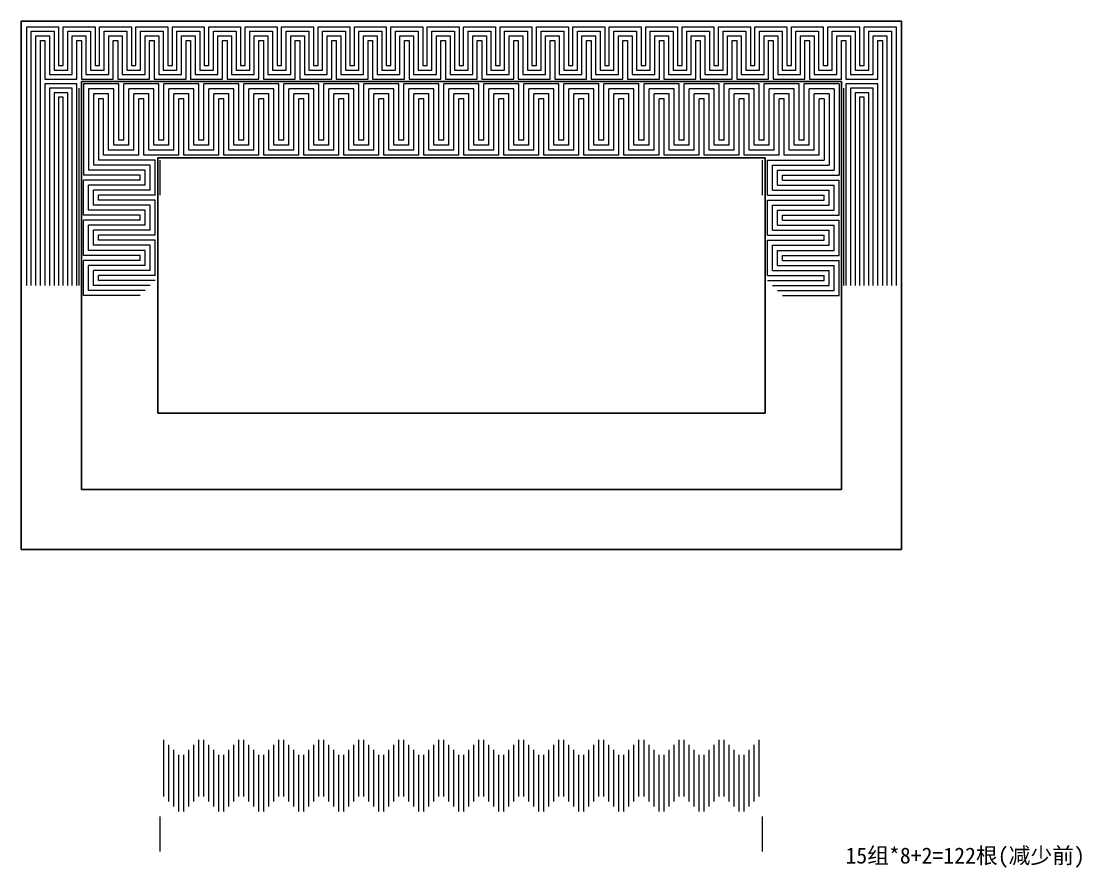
# Model space of a CAD drawing. Header units: millimetres. Extents: x -5937 to 68925, y -3068 to 5300.
# Drawn here: x 19073 to 20699, y 164 to 1462 of the extents above; entities that cross this region are included whole.
import ezdxf

# ---------------------------------------------------------------- set-up
doc = ezdxf.new("R2010")
doc.units = ezdxf.units.MM
doc.header["$LTSCALE"] = 7
doc.layers.add('参照', color=6, linetype='Continuous', lineweight=9)

msp = doc.modelspace()

# ---------------------------------------------------------------- linework, layer by layer
for p, q in [((19073.076, 1462.013), (20423.076, 1462.013)), ((19073.076, 652.013), (19073.076, 1462.013)), ((20423.076, 1462.013), (20423.076, 652.013)), ((20330.821, 1369.757), (19165.332, 1369.757)), ((19165.332, 1369.757), (19165.332, 744.268)), ((20330.821, 744.268), (20330.821, 1369.757)), ((20213.758, 1252.694), (19282.395, 1252.694)), ((19282.395, 1252.694), (19282.395, 861.332)), ((20213.758, 861.332), (20213.758, 1252.694)), ((19282.395, 861.332), (20213.758, 861.332)), ((19165.332, 744.268), (20330.821, 744.268)), ((20423.076, 652.013), (19073.076, 652.013))]:
    msp.add_line(p, q)
at = {"layer": '参照'}
for p, q in [((19081.576, 1057.013), (19081.576, 1453.513)), ((19081.576, 1453.513), (19130.43, 1453.513)), ((19130.43, 1453.513), (19130.43, 1394.184)), ((19137.409, 1394.184), (19137.409, 1453.513)), ((19137.409, 1453.513), (19186.262, 1453.513)), ((19186.262, 1453.513), (19186.262, 1394.184)), ((19193.241, 1394.184), (19193.241, 1453.513)), ((19193.241, 1453.513), (19242.095, 1453.513)), ((19242.095, 1453.513), (19242.095, 1394.184)), ((19249.074, 1394.184), (19249.074, 1453.513)), ((19249.074, 1453.513), (19297.927, 1453.513)), ((19297.927, 1453.513), (19297.927, 1394.184)), ((19304.906, 1394.184), (19304.906, 1453.513)), ((19304.906, 1453.513), (19353.76, 1453.513)), ((19353.76, 1453.513), (19353.76, 1394.184)), ((19360.739, 1394.184), (19360.739, 1453.513)), ((19360.739, 1453.513), (19409.592, 1453.513)), ((19409.592, 1453.513), (19409.592, 1394.184)), ((19416.571, 1394.184), (19416.571, 1453.513)), ((19416.571, 1453.513), (19465.425, 1453.513)), ((19465.425, 1453.513), (19465.425, 1394.184)), ((19472.404, 1394.184), (19472.404, 1453.513)), ((19472.404, 1453.513), (19521.257, 1453.513)), ((19521.257, 1453.513), (19521.257, 1394.184)), ((19528.236, 1394.184), (19528.236, 1453.513)), ((19528.236, 1453.513), (19577.09, 1453.513)), ((19577.09, 1453.513), (19577.09, 1394.184)), ((19584.069, 1394.184), (19584.069, 1453.513)), ((19584.069, 1453.513), (19632.922, 1453.513)), ((19632.922, 1453.513), (19632.922, 1394.184)), ((19639.901, 1394.184), (19639.901, 1453.513)), ((19639.901, 1453.513), (19688.754, 1453.513)), ((19688.754, 1453.513), (19688.754, 1394.184)), ((19695.734, 1394.184), (19695.734, 1453.513)), ((19695.734, 1453.513), (19744.587, 1453.513)), ((19744.587, 1453.513), (19744.587, 1394.184)), ((19751.566, 1394.184), (19751.566, 1453.513)), ((19751.566, 1453.513), (19800.419, 1453.513)), ((19800.419, 1453.513), (19800.419, 1394.184)), ((19807.398, 1394.184), (19807.398, 1453.513)), ((19807.398, 1453.513), (19856.252, 1453.513)), ((19856.252, 1453.513), (19856.252, 1394.184)), ((19863.231, 1394.184), (19863.231, 1453.513)), ((19863.231, 1453.513), (19912.084, 1453.513)), ((19912.084, 1453.513), (19912.084, 1394.184)), ((19919.063, 1394.184), (19919.063, 1453.513)), ((19919.063, 1453.513), (19967.917, 1453.513)), ((19967.917, 1453.513), (19967.917, 1394.184)), ((19974.896, 1394.184), (19974.896, 1453.513)), ((19974.896, 1453.513), (20023.749, 1453.513)), ((20023.749, 1453.513), (20023.749, 1394.184)), ((20030.728, 1394.184), (20030.728, 1453.513)), ((20030.728, 1453.513), (20079.582, 1453.513)), ((20079.582, 1453.513), (20079.582, 1394.184)), ((20086.561, 1394.184), (20086.561, 1453.513)), ((20086.561, 1453.513), (20135.414, 1453.513)), ((20135.414, 1453.513), (20135.414, 1394.184)), ((20142.393, 1394.184), (20142.393, 1453.513)), ((20142.393, 1453.513), (20191.247, 1453.513)), ((20191.247, 1453.513), (20191.247, 1394.184)), ((20198.226, 1394.184), (20198.226, 1453.513)), ((20198.226, 1453.513), (20247.079, 1453.513)), ((20247.079, 1453.513), (20247.079, 1394.184)), ((20254.058, 1394.184), (20254.058, 1453.513)), ((20254.058, 1453.513), (20302.912, 1453.513)), ((20302.912, 1453.513), (20302.912, 1394.184)), ((20309.891, 1394.184), (20309.891, 1453.513)), ((20309.891, 1453.513), (20358.744, 1453.513)), ((20358.744, 1453.513), (20358.744, 1394.184)), ((20365.723, 1394.184), (20365.723, 1453.513)), ((20365.723, 1453.513), (20414.576, 1453.513)), ((20414.576, 1453.513), (20414.576, 1057.013)), ((19088.556, 1057.013), (19088.556, 1446.534)), ((19088.556, 1446.534), (19123.451, 1446.534)), ((19095.535, 1057.013), (19095.535, 1439.555)), ((19095.535, 1439.555), (19116.472, 1439.555)), ((19102.514, 1057.013), (19102.514, 1432.576)), ((19102.514, 1432.576), (19109.493, 1432.576)), ((19109.493, 1432.576), (19109.493, 1373.247)), ((19116.472, 1439.555), (19116.472, 1380.226)), ((19123.451, 1446.534), (19123.451, 1387.205)), ((19144.388, 1387.205), (19144.388, 1446.534)), ((19144.388, 1446.534), (19179.283, 1446.534)), ((19151.367, 1380.226), (19151.367, 1439.555)), ((19151.367, 1439.555), (19172.304, 1439.555)), ((19158.346, 1373.247), (19158.346, 1432.576)), ((19158.346, 1432.576), (19165.325, 1432.576)), ((19165.325, 1432.576), (19165.325, 1373.247)), ((19172.304, 1439.555), (19172.304, 1380.226)), ((19179.283, 1446.534), (19179.283, 1387.205)), ((19200.22, 1387.205), (19200.22, 1446.534)), ((19200.22, 1446.534), (19235.116, 1446.534)), ((19207.2, 1380.226), (19207.2, 1439.555)), ((19207.2, 1439.555), (19228.137, 1439.555)), ((19214.179, 1373.247), (19214.179, 1432.576)), ((19214.179, 1432.576), (19221.158, 1432.576)), ((19221.158, 1432.576), (19221.158, 1373.247)), ((19228.137, 1439.555), (19228.137, 1380.226)), ((19235.116, 1446.534), (19235.116, 1387.205)), ((19256.053, 1387.205), (19256.053, 1446.534)), ((19256.053, 1446.534), (19290.948, 1446.534)), ((19263.032, 1380.226), (19263.032, 1439.555)), ((19263.032, 1439.555), (19283.969, 1439.555)), ((19270.011, 1373.247), (19270.011, 1432.576)), ((19270.011, 1432.576), (19276.99, 1432.576)), ((19276.99, 1432.576), (19276.99, 1373.247)), ((19283.969, 1439.555), (19283.969, 1380.226)), ((19290.948, 1446.534), (19290.948, 1387.205)), ((19311.885, 1387.205), (19311.885, 1446.534)), ((19311.885, 1446.534), (19346.781, 1446.534)), ((19318.864, 1380.226), (19318.864, 1439.555)), ((19318.864, 1439.555), (19339.802, 1439.555)), ((19325.843, 1373.247), (19325.843, 1432.576)), ((19325.843, 1432.576), (19332.823, 1432.576)), ((19332.823, 1432.576), (19332.823, 1373.247)), ((19339.802, 1439.555), (19339.802, 1380.226)), ((19346.781, 1446.534), (19346.781, 1387.205)), ((19367.718, 1387.205), (19367.718, 1446.534)), ((19367.718, 1446.534), (19402.613, 1446.534)), ((19374.697, 1380.226), (19374.697, 1439.555)), ((19374.697, 1439.555), (19395.634, 1439.555)), ((19381.676, 1373.247), (19381.676, 1432.576)), ((19381.676, 1432.576), (19388.655, 1432.576)), ((19388.655, 1432.576), (19388.655, 1373.247)), ((19395.634, 1439.555), (19395.634, 1380.226)), ((19402.613, 1446.534), (19402.613, 1387.205)), ((19423.55, 1387.205), (19423.55, 1446.534)), ((19423.55, 1446.534), (19458.446, 1446.534)), ((19430.529, 1380.226), (19430.529, 1439.555)), ((19430.529, 1439.555), (19451.467, 1439.555)), ((19437.508, 1373.247), (19437.508, 1432.576)), ((19437.508, 1432.576), (19444.487, 1432.576)), ((19444.487, 1432.576), (19444.487, 1373.247)), ((19451.467, 1439.555), (19451.467, 1380.226)), ((19458.446, 1446.534), (19458.446, 1387.205)), ((19479.383, 1387.205), (19479.383, 1446.534)), ((19479.383, 1446.534), (19514.278, 1446.534)), ((19486.362, 1380.226), (19486.362, 1439.555)), ((19486.362, 1439.555), (19507.299, 1439.555)), ((19493.341, 1373.247), (19493.341, 1432.576)), ((19493.341, 1432.576), (19500.32, 1432.576)), ((19500.32, 1432.576), (19500.32, 1373.247)), ((19507.299, 1439.555), (19507.299, 1380.226)), ((19514.278, 1446.534), (19514.278, 1387.205)), ((19535.215, 1387.205), (19535.215, 1446.534)), ((19535.215, 1446.534), (19570.111, 1446.534)), ((19542.194, 1380.226), (19542.194, 1439.555)), ((19542.194, 1439.555), (19563.131, 1439.555)), ((19549.173, 1373.247), (19549.173, 1432.576)), ((19549.173, 1432.576), (19556.152, 1432.576)), ((19556.152, 1432.576), (19556.152, 1373.247)), ((19563.131, 1439.555), (19563.131, 1380.226)), ((19570.111, 1446.534), (19570.111, 1387.205)), ((19591.048, 1387.205), (19591.048, 1446.534)), ((19591.048, 1446.534), (19625.943, 1446.534)), ((19598.027, 1380.226), (19598.027, 1439.555)), ((19598.027, 1439.555), (19618.964, 1439.555)), ((19605.006, 1373.247), (19605.006, 1432.576)), ((19605.006, 1432.576), (19611.985, 1432.576)), ((19611.985, 1432.576), (19611.985, 1373.247)), ((19618.964, 1439.555), (19618.964, 1380.226)), ((19625.943, 1446.534), (19625.943, 1387.205)), ((19646.88, 1387.205), (19646.88, 1446.534)), ((19646.88, 1446.534), (19681.775, 1446.534)), ((19653.859, 1380.226), (19653.859, 1439.555)), ((19653.859, 1439.555), (19674.796, 1439.555)), ((19660.838, 1373.247), (19660.838, 1432.576)), ((19660.838, 1432.576), (19667.817, 1432.576)), ((19667.817, 1432.576), (19667.817, 1373.247)), ((19674.796, 1439.555), (19674.796, 1380.226)), ((19681.775, 1446.534), (19681.775, 1387.205)), ((19702.713, 1387.205), (19702.713, 1446.534)), ((19702.713, 1446.534), (19737.608, 1446.534)), ((19709.692, 1380.226), (19709.692, 1439.555)), ((19709.692, 1439.555), (19730.629, 1439.555)), ((19716.671, 1373.247), (19716.671, 1432.576)), ((19716.671, 1432.576), (19723.65, 1432.576)), ((19723.65, 1432.576), (19723.65, 1373.247)), ((19730.629, 1439.555), (19730.629, 1380.226)), ((19737.608, 1446.534), (19737.608, 1387.205)), ((19758.545, 1387.205), (19758.545, 1446.534)), ((19758.545, 1446.534), (19793.44, 1446.534)), ((19765.524, 1380.226), (19765.524, 1439.555)), ((19765.524, 1439.555), (19786.461, 1439.555)), ((19772.503, 1373.247), (19772.503, 1432.576)), ((19772.503, 1432.576), (19779.482, 1432.576)), ((19779.482, 1432.576), (19779.482, 1373.247)), ((19786.461, 1439.555), (19786.461, 1380.226)), ((19793.44, 1446.534), (19793.44, 1387.205)), ((19814.378, 1387.205), (19814.378, 1446.534)), ((19814.378, 1446.534), (19849.273, 1446.534)), ((19821.357, 1380.226), (19821.357, 1439.555)), ((19821.357, 1439.555), (19842.294, 1439.555)), ((19828.336, 1373.247), (19828.336, 1432.576)), ((19828.336, 1432.576), (19835.315, 1432.576)), ((19835.315, 1432.576), (19835.315, 1373.247)), ((19842.294, 1439.555), (19842.294, 1380.226)), ((19849.273, 1446.534), (19849.273, 1387.205)), ((19870.21, 1387.205), (19870.21, 1446.534)), ((19870.21, 1446.534), (19905.105, 1446.534)), ((19877.189, 1380.226), (19877.189, 1439.555)), ((19877.189, 1439.555), (19898.126, 1439.555)), ((19884.168, 1373.247), (19884.168, 1432.576)), ((19884.168, 1432.576), (19891.147, 1432.576)), ((19891.147, 1432.576), (19891.147, 1373.247)), ((19898.126, 1439.555), (19898.126, 1380.226)), ((19905.105, 1446.534), (19905.105, 1387.205)), ((19926.042, 1387.205), (19926.042, 1446.534)), ((19926.042, 1446.534), (19960.938, 1446.534)), ((19933.021, 1380.226), (19933.021, 1439.555)), ((19933.021, 1439.555), (19953.959, 1439.555)), ((19940.001, 1373.247), (19940.001, 1432.576)), ((19940.001, 1432.576), (19946.98, 1432.576)), ((19946.98, 1432.576), (19946.98, 1373.247)), ((19953.959, 1439.555), (19953.959, 1380.226)), ((19960.938, 1446.534), (19960.938, 1387.205)), ((19981.875, 1387.205), (19981.875, 1446.534)), ((19981.875, 1446.534), (20016.77, 1446.534)), ((19988.854, 1380.226), (19988.854, 1439.555)), ((19988.854, 1439.555), (20009.791, 1439.555)), ((19995.833, 1373.247), (19995.833, 1432.576)), ((19995.833, 1432.576), (20002.812, 1432.576)), ((20002.812, 1432.576), (20002.812, 1373.247)), ((20009.791, 1439.555), (20009.791, 1380.226)), ((20016.77, 1446.534), (20016.77, 1387.205)), ((20037.707, 1387.205), (20037.707, 1446.534)), ((20037.707, 1446.534), (20072.603, 1446.534)), ((20044.686, 1380.226), (20044.686, 1439.555)), ((20044.686, 1439.555), (20065.624, 1439.555)), ((20051.665, 1373.247), (20051.665, 1432.576)), ((20051.665, 1432.576), (20058.645, 1432.576)), ((20058.645, 1432.576), (20058.645, 1373.247)), ((20065.624, 1439.555), (20065.624, 1380.226)), ((20072.603, 1446.534), (20072.603, 1387.205)), ((20093.54, 1387.205), (20093.54, 1446.534)), ((20093.54, 1446.534), (20128.435, 1446.534)), ((20100.519, 1380.226), (20100.519, 1439.555)), ((20100.519, 1439.555), (20121.456, 1439.555)), ((20107.498, 1373.247), (20107.498, 1432.576)), ((20107.498, 1432.576), (20114.477, 1432.576)), ((20114.477, 1432.576), (20114.477, 1373.247)), ((20121.456, 1439.555), (20121.456, 1380.226)), ((20128.435, 1446.534), (20128.435, 1387.205)), ((20149.372, 1387.205), (20149.372, 1446.534)), ((20149.372, 1446.534), (20184.268, 1446.534)), ((20156.351, 1380.226), (20156.351, 1439.555)), ((20156.351, 1439.555), (20177.289, 1439.555)), ((20163.33, 1373.247), (20163.33, 1432.576)), ((20163.33, 1432.576), (20170.309, 1432.576)), ((20170.309, 1432.576), (20170.309, 1373.247)), ((20177.289, 1439.555), (20177.289, 1380.226)), ((20184.268, 1446.534), (20184.268, 1387.205)), ((20205.205, 1387.205), (20205.205, 1446.534)), ((20205.205, 1446.534), (20240.1, 1446.534)), ((20212.184, 1380.226), (20212.184, 1439.555)), ((20212.184, 1439.555), (20233.121, 1439.555)), ((20219.163, 1373.247), (20219.163, 1432.576)), ((20219.163, 1432.576), (20226.142, 1432.576)), ((20226.142, 1432.576), (20226.142, 1373.247)), ((20233.121, 1439.555), (20233.121, 1380.226)), ((20240.1, 1446.534), (20240.1, 1387.205)), ((20261.037, 1387.205), (20261.037, 1446.534)), ((20261.037, 1446.534), (20295.932, 1446.534)), ((20268.016, 1380.226), (20268.016, 1439.555)), ((20268.016, 1439.555), (20288.953, 1439.555)), ((20274.995, 1373.247), (20274.995, 1432.576)), ((20274.995, 1432.576), (20281.974, 1432.576)), ((20281.974, 1432.576), (20281.974, 1373.247)), ((20288.953, 1439.555), (20288.953, 1380.226)), ((20295.932, 1446.534), (20295.932, 1387.205)), ((20316.87, 1387.205), (20316.87, 1446.534)), ((20316.87, 1446.534), (20351.765, 1446.534)), ((20323.849, 1380.226), (20323.849, 1439.555)), ((20323.849, 1439.555), (20344.786, 1439.555)), ((20330.828, 1373.247), (20330.828, 1432.576)), ((20330.828, 1432.576), (20337.807, 1432.576)), ((20337.807, 1432.576), (20337.807, 1373.247)), ((20344.786, 1439.555), (20344.786, 1380.226)), ((20351.765, 1446.534), (20351.765, 1387.205)), ((20372.702, 1387.205), (20372.702, 1446.534)), ((20372.702, 1446.534), (20407.597, 1446.534)), ((20379.681, 1380.226), (20379.681, 1439.555)), ((20379.681, 1439.555), (20400.618, 1439.555)), ((20386.66, 1373.247), (20386.66, 1432.576)), ((20386.66, 1432.576), (20393.639, 1432.576)), ((20393.639, 1432.576), (20393.639, 1057.013)), ((20400.618, 1439.555), (20400.618, 1057.013)), ((20407.597, 1446.534), (20407.597, 1057.013)), ((19123.451, 1387.205), (19144.388, 1387.205)), ((19130.43, 1394.184), (19137.409, 1394.184)), ((19179.283, 1387.205), (19200.22, 1387.205)), ((19186.262, 1394.184), (19193.241, 1394.184)), ((19235.116, 1387.205), (19256.053, 1387.205)), ((19242.095, 1394.184), (19249.074, 1394.184)), ((19290.948, 1387.205), (19311.885, 1387.205)), ((19297.927, 1394.184), (19304.906, 1394.184)), ((19346.781, 1387.205), (19367.718, 1387.205)), ((19353.76, 1394.184), (19360.739, 1394.184)), ((19402.613, 1387.205), (19423.55, 1387.205)), ((19409.592, 1394.184), (19416.571, 1394.184)), ((19458.446, 1387.205), (19479.383, 1387.205)), ((19465.425, 1394.184), (19472.404, 1394.184)), ((19514.278, 1387.205), (19535.215, 1387.205)), ((19521.257, 1394.184), (19528.236, 1394.184)), ((19570.111, 1387.205), (19591.048, 1387.205)), ((19577.09, 1394.184), (19584.069, 1394.184)), ((19625.943, 1387.205), (19646.88, 1387.205)), ((19632.922, 1394.184), (19639.901, 1394.184)), ((19681.775, 1387.205), (19702.713, 1387.205)), ((19688.754, 1394.184), (19695.734, 1394.184)), ((19737.608, 1387.205), (19758.545, 1387.205)), ((19744.587, 1394.184), (19751.566, 1394.184)), ((19793.44, 1387.205), (19814.378, 1387.205)), ((19800.419, 1394.184), (19807.398, 1394.184)), ((19849.273, 1387.205), (19870.21, 1387.205)), ((19856.252, 1394.184), (19863.231, 1394.184)), ((19905.105, 1387.205), (19926.042, 1387.205)), ((19912.084, 1394.184), (19919.063, 1394.184)), ((19960.938, 1387.205), (19981.875, 1387.205)), ((19967.917, 1394.184), (19974.896, 1394.184)), ((20016.77, 1387.205), (20037.707, 1387.205)), ((20023.749, 1394.184), (20030.728, 1394.184)), ((20072.603, 1387.205), (20093.54, 1387.205)), ((20079.582, 1394.184), (20086.561, 1394.184)), ((20128.435, 1387.205), (20149.372, 1387.205)), ((20135.414, 1394.184), (20142.393, 1394.184)), ((20184.268, 1387.205), (20205.205, 1387.205)), ((20191.247, 1394.184), (20198.226, 1394.184)), ((20240.1, 1387.205), (20261.037, 1387.205)), ((20247.079, 1394.184), (20254.058, 1394.184)), ((20295.932, 1387.205), (20316.87, 1387.205)), ((20302.912, 1394.184), (20309.891, 1394.184)), ((20351.765, 1387.205), (20372.702, 1387.205)), ((20358.744, 1394.184), (20365.723, 1394.184)), ((19109.493, 1373.247), (19158.346, 1373.247)), ((19158.346, 1366.268), (19109.493, 1366.268)), ((19109.493, 1366.268), (19109.493, 1057.013)), ((19116.472, 1380.226), (19151.367, 1380.226)), ((19158.346, 1057.013), (19158.346, 1366.268)), ((19165.325, 1373.247), (19214.179, 1373.247)), ((19222.527, 1366.268), (19168.822, 1366.268)), ((19168.822, 1366.268), (19168.822, 1225.841)), ((19172.304, 1380.226), (19207.2, 1380.226)), ((19221.158, 1373.247), (19270.011, 1373.247)), ((19222.527, 1279.547), (19222.527, 1366.268)), ((19228.137, 1380.226), (19263.032, 1380.226)), ((19230.2, 1279.547), (19230.2, 1366.268)), ((19283.969, 1366.268), (19230.2, 1366.268)), ((19276.99, 1373.247), (19325.843, 1373.247)), ((19283.905, 1279.547), (19283.905, 1366.268)), ((19283.969, 1380.226), (19318.864, 1380.226)), ((19345.347, 1366.268), (19291.578, 1366.268)), ((19291.578, 1279.547), (19291.578, 1366.268)), ((19332.823, 1373.247), (19381.676, 1373.247)), ((19339.802, 1380.226), (19374.697, 1380.226)), ((19345.283, 1279.547), (19345.283, 1366.268)), ((19406.725, 1366.268), (19352.956, 1366.268)), ((19352.956, 1279.547), (19352.956, 1366.268)), ((19388.655, 1373.247), (19437.508, 1373.247)), ((19395.634, 1380.226), (19430.529, 1380.226)), ((19406.661, 1279.547), (19406.661, 1366.268)), ((19468.103, 1366.268), (19414.334, 1366.268)), ((19414.334, 1279.547), (19414.334, 1366.268)), ((19444.487, 1373.247), (19493.341, 1373.247)), ((19451.467, 1380.226), (19486.362, 1380.226)), ((19468.039, 1279.547), (19468.039, 1366.268)), ((19529.481, 1366.268), (19475.712, 1366.268)), ((19475.712, 1279.547), (19475.712, 1366.268)), ((19500.32, 1373.247), (19549.173, 1373.247)), ((19507.299, 1380.226), (19542.194, 1380.226)), ((19529.417, 1279.547), (19529.417, 1366.268)), ((19590.859, 1366.268), (19537.09, 1366.268)), ((19537.09, 1279.547), (19537.09, 1366.268)), ((19556.152, 1373.247), (19605.006, 1373.247)), ((19563.131, 1380.226), (19598.027, 1380.226)), ((19590.795, 1279.547), (19590.795, 1366.268)), ((19652.237, 1366.268), (19598.468, 1366.268)), ((19598.468, 1279.547), (19598.468, 1366.268)), ((19611.985, 1373.247), (19660.838, 1373.247)), ((19618.964, 1380.226), (19653.859, 1380.226)), ((19652.173, 1279.547), (19652.173, 1366.268)), ((19713.615, 1366.268), (19659.846, 1366.268)), ((19659.846, 1279.547), (19659.846, 1366.268)), ((19667.817, 1373.247), (19716.671, 1373.247)), ((19674.796, 1380.226), (19709.692, 1380.226)), ((19713.551, 1279.547), (19713.551, 1366.268)), ((19774.993, 1366.268), (19721.224, 1366.268)), ((19721.224, 1279.547), (19721.224, 1366.268)), ((19723.65, 1373.247), (19772.503, 1373.247)), ((19730.629, 1380.226), (19765.524, 1380.226)), ((19774.929, 1279.547), (19774.929, 1366.268)), ((19779.482, 1373.247), (19828.336, 1373.247)), ((19836.371, 1366.268), (19782.602, 1366.268)), ((19782.602, 1279.547), (19782.602, 1366.268)), ((19786.461, 1380.226), (19821.357, 1380.226)), ((19835.315, 1373.247), (19884.168, 1373.247)), ((19836.307, 1279.547), (19836.307, 1366.268)), ((19842.294, 1380.226), (19877.189, 1380.226)), ((19897.749, 1366.268), (19843.98, 1366.268)), ((19843.98, 1279.547), (19843.98, 1366.268)), ((19891.147, 1373.247), (19940.001, 1373.247)), ((19897.685, 1279.547), (19897.685, 1366.268)), ((19898.126, 1380.226), (19933.021, 1380.226)), ((19959.127, 1366.268), (19905.358, 1366.268)), ((19905.358, 1279.547), (19905.358, 1366.268)), ((19946.98, 1373.247), (19995.833, 1373.247)), ((19953.959, 1380.226), (19988.854, 1380.226)), ((19959.063, 1279.547), (19959.063, 1366.268)), ((20020.505, 1366.268), (19966.736, 1366.268)), ((19966.736, 1279.547), (19966.736, 1366.268)), ((20002.812, 1373.247), (20051.665, 1373.247)), ((20009.791, 1380.226), (20044.686, 1380.226)), ((20020.441, 1279.547), (20020.441, 1366.268)), ((20081.883, 1366.268), (20028.114, 1366.268)), ((20028.114, 1279.547), (20028.114, 1366.268)), ((20058.645, 1373.247), (20107.498, 1373.247)), ((20065.624, 1380.226), (20100.519, 1380.226)), ((20081.819, 1279.547), (20081.819, 1366.268)), ((20143.261, 1366.268), (20089.492, 1366.268)), ((20089.492, 1279.547), (20089.492, 1366.268)), ((20114.477, 1373.247), (20163.33, 1373.247)), ((20121.456, 1380.226), (20156.351, 1380.226)), ((20143.197, 1279.547), (20143.197, 1366.268)), ((20204.639, 1366.268), (20150.87, 1366.268)), ((20150.87, 1279.547), (20150.87, 1366.268)), ((20170.309, 1373.247), (20219.163, 1373.247)), ((20177.289, 1380.226), (20212.184, 1380.226)), ((20204.575, 1279.547), (20204.575, 1366.268)), ((20266.017, 1366.268), (20212.248, 1366.268)), ((20212.248, 1279.547), (20212.248, 1366.268)), ((20226.142, 1373.247), (20274.995, 1373.247)), ((20233.121, 1380.226), (20268.016, 1380.226)), ((20265.953, 1279.547), (20265.953, 1366.268)), ((20273.626, 1279.547), (20273.626, 1366.268)), ((20327.395, 1366.268), (20273.626, 1366.268)), ((20281.974, 1373.247), (20330.828, 1373.247)), ((20288.953, 1380.226), (20323.849, 1380.226)), ((20327.331, 1366.268), (20327.331, 1225.841)), ((20337.807, 1373.247), (20386.66, 1373.247)), ((20386.66, 1366.268), (20337.807, 1366.268)), ((20337.807, 1366.268), (20337.807, 1057.013)), ((20344.786, 1380.226), (20379.681, 1380.226)), ((20386.66, 1057.013), (20386.66, 1366.268)), ((19151.367, 1359.289), (19116.472, 1359.289)), ((19116.472, 1359.289), (19116.472, 1057.013)), ((19144.388, 1352.31), (19123.451, 1352.31)), ((19123.451, 1352.31), (19123.451, 1057.013)), ((19144.388, 1057.013), (19144.388, 1352.31)), ((19151.367, 1057.013), (19151.367, 1359.289)), ((19214.855, 1358.595), (19176.494, 1358.595)), ((19176.494, 1358.595), (19176.494, 1233.513)), ((19207.183, 1350.923), (19184.166, 1350.923)), ((19184.166, 1350.923), (19184.166, 1241.186)), ((19207.183, 1264.202), (19207.183, 1350.923)), ((19214.855, 1271.875), (19214.855, 1358.595)), ((19237.872, 1271.875), (19237.872, 1358.595)), ((19276.233, 1358.595), (19237.872, 1358.595)), ((19245.544, 1264.202), (19245.544, 1350.923)), ((19268.561, 1350.923), (19245.544, 1350.923)), ((19268.561, 1264.202), (19268.561, 1350.923)), ((19276.233, 1271.875), (19276.233, 1358.595)), ((19337.611, 1358.595), (19299.25, 1358.595)), ((19299.25, 1271.875), (19299.25, 1358.595)), ((19329.939, 1350.923), (19306.922, 1350.923)), ((19306.922, 1264.202), (19306.922, 1350.923)), ((19329.939, 1264.202), (19329.939, 1350.923)), ((19337.611, 1271.875), (19337.611, 1358.595)), ((19398.989, 1358.595), (19360.628, 1358.595)), ((19360.628, 1271.875), (19360.628, 1358.595)), ((19391.317, 1350.923), (19368.3, 1350.923)), ((19368.3, 1264.202), (19368.3, 1350.923)), ((19391.317, 1264.202), (19391.317, 1350.923)), ((19398.989, 1271.875), (19398.989, 1358.595)), ((19460.367, 1358.595), (19422.006, 1358.595)), ((19422.006, 1271.875), (19422.006, 1358.595)), ((19452.695, 1350.923), (19429.678, 1350.923)), ((19429.678, 1264.202), (19429.678, 1350.923)), ((19452.695, 1264.202), (19452.695, 1350.923)), ((19460.367, 1271.875), (19460.367, 1358.595)), ((19521.745, 1358.595), (19483.384, 1358.595)), ((19483.384, 1271.875), (19483.384, 1358.595)), ((19514.073, 1350.923), (19491.056, 1350.923)), ((19491.056, 1264.202), (19491.056, 1350.923)), ((19514.073, 1264.202), (19514.073, 1350.923)), ((19521.745, 1271.875), (19521.745, 1358.595)), ((19583.123, 1358.595), (19544.762, 1358.595)), ((19544.762, 1271.875), (19544.762, 1358.595)), ((19575.451, 1350.923), (19552.434, 1350.923)), ((19552.434, 1264.202), (19552.434, 1350.923)), ((19575.451, 1264.202), (19575.451, 1350.923)), ((19583.123, 1271.875), (19583.123, 1358.595)), ((19644.501, 1358.595), (19606.14, 1358.595)), ((19606.14, 1271.875), (19606.14, 1358.595)), ((19636.829, 1350.923), (19613.812, 1350.923)), ((19613.812, 1264.202), (19613.812, 1350.923)), ((19636.829, 1264.202), (19636.829, 1350.923)), ((19644.501, 1271.875), (19644.501, 1358.595)), ((19705.879, 1358.595), (19667.518, 1358.595)), ((19667.518, 1271.875), (19667.518, 1358.595)), ((19698.207, 1350.923), (19675.19, 1350.923)), ((19675.19, 1264.202), (19675.19, 1350.923)), ((19698.207, 1264.202), (19698.207, 1350.923)), ((19705.879, 1271.875), (19705.879, 1358.595)), ((19767.257, 1358.595), (19728.896, 1358.595)), ((19728.896, 1271.875), (19728.896, 1358.595)), ((19759.585, 1350.923), (19736.568, 1350.923)), ((19736.568, 1264.202), (19736.568, 1350.923)), ((19759.585, 1264.202), (19759.585, 1350.923)), ((19767.257, 1271.875), (19767.257, 1358.595)), ((19828.635, 1358.595), (19790.274, 1358.595)), ((19790.274, 1271.875), (19790.274, 1358.595)), ((19820.963, 1350.923), (19797.946, 1350.923)), ((19797.946, 1264.202), (19797.946, 1350.923)), ((19820.963, 1264.202), (19820.963, 1350.923)), ((19828.635, 1271.875), (19828.635, 1358.595)), ((19890.013, 1358.595), (19851.652, 1358.595)), ((19851.652, 1271.875), (19851.652, 1358.595)), ((19882.341, 1350.923), (19859.324, 1350.923)), ((19859.324, 1264.202), (19859.324, 1350.923)), ((19882.341, 1264.202), (19882.341, 1350.923)), ((19890.013, 1271.875), (19890.013, 1358.595)), ((19951.391, 1358.595), (19913.03, 1358.595)), ((19913.03, 1271.875), (19913.03, 1358.595)), ((19943.719, 1350.923), (19920.702, 1350.923)), ((19920.702, 1264.202), (19920.702, 1350.923)), ((19943.719, 1264.202), (19943.719, 1350.923)), ((19951.391, 1271.875), (19951.391, 1358.595)), ((20012.769, 1358.595), (19974.408, 1358.595)), ((19974.408, 1271.875), (19974.408, 1358.595)), ((20005.097, 1350.923), (19982.08, 1350.923)), ((19982.08, 1264.202), (19982.08, 1350.923)), ((20005.097, 1264.202), (20005.097, 1350.923)), ((20012.769, 1271.875), (20012.769, 1358.595)), ((20074.147, 1358.595), (20035.786, 1358.595)), ((20035.786, 1271.875), (20035.786, 1358.595)), ((20066.475, 1350.923), (20043.458, 1350.923)), ((20043.458, 1264.202), (20043.458, 1350.923)), ((20066.475, 1264.202), (20066.475, 1350.923)), ((20074.147, 1271.875), (20074.147, 1358.595)), ((20135.525, 1358.595), (20097.164, 1358.595)), ((20097.164, 1271.875), (20097.164, 1358.595)), ((20127.853, 1350.923), (20104.836, 1350.923)), ((20104.836, 1264.202), (20104.836, 1350.923)), ((20127.853, 1264.202), (20127.853, 1350.923)), ((20135.525, 1271.875), (20135.525, 1358.595)), ((20196.903, 1358.595), (20158.542, 1358.595)), ((20158.542, 1271.875), (20158.542, 1358.595)), ((20189.231, 1350.923), (20166.214, 1350.923)), ((20166.214, 1264.202), (20166.214, 1350.923)), ((20189.231, 1264.202), (20189.231, 1350.923)), ((20196.903, 1271.875), (20196.903, 1358.595)), ((20258.281, 1358.595), (20219.92, 1358.595)), ((20219.92, 1271.875), (20219.92, 1358.595)), ((20250.609, 1350.923), (20227.592, 1350.923)), ((20227.592, 1264.202), (20227.592, 1350.923)), ((20250.609, 1264.202), (20250.609, 1350.923)), ((20258.281, 1271.875), (20258.281, 1358.595)), ((20281.298, 1271.875), (20281.298, 1358.595)), ((20319.659, 1358.595), (20281.298, 1358.595)), ((20288.97, 1264.202), (20288.97, 1350.923)), ((20311.987, 1350.923), (20288.97, 1350.923)), ((20311.987, 1350.923), (20311.987, 1241.186)), ((20319.659, 1358.595), (20319.659, 1233.513)), ((20379.681, 1359.289), (20344.786, 1359.289)), ((20344.786, 1359.289), (20344.786, 1057.013)), ((20372.702, 1352.31), (20351.765, 1352.31)), ((20351.765, 1352.31), (20351.765, 1057.013)), ((20372.702, 1057.013), (20372.702, 1352.31)), ((20379.681, 1057.013), (20379.681, 1359.289)), ((19137.409, 1345.33), (19130.43, 1345.33)), ((19130.43, 1345.33), (19130.43, 1057.013)), ((19137.409, 1057.013), (19137.409, 1345.33)), ((19199.511, 1343.251), (19191.838, 1343.251)), ((19191.838, 1343.251), (19191.838, 1248.858)), ((19199.511, 1256.53), (19199.511, 1343.251)), ((19207.2, 1343.251), (19207.183, 1343.251)), ((19207.2, 1335.579), (19207.183, 1335.579)), ((19253.216, 1256.53), (19253.216, 1343.251)), ((19260.889, 1343.251), (19253.216, 1343.251)), ((19260.889, 1256.53), (19260.889, 1343.251)), ((19322.267, 1343.251), (19314.594, 1343.251)), ((19314.594, 1256.53), (19314.594, 1343.251)), ((19322.267, 1256.53), (19322.267, 1343.251)), ((19383.645, 1343.251), (19375.972, 1343.251)), ((19375.972, 1256.53), (19375.972, 1343.251)), ((19383.645, 1256.53), (19383.645, 1343.251)), ((19445.023, 1343.251), (19437.35, 1343.251)), ((19437.35, 1256.53), (19437.35, 1343.251)), ((19445.023, 1256.53), (19445.023, 1343.251)), ((19506.401, 1343.251), (19498.728, 1343.251)), ((19498.728, 1256.53), (19498.728, 1343.251)), ((19506.401, 1256.53), (19506.401, 1343.251)), ((19567.779, 1343.251), (19560.106, 1343.251)), ((19560.106, 1256.53), (19560.106, 1343.251)), ((19567.779, 1256.53), (19567.779, 1343.251)), ((19629.157, 1343.251), (19621.484, 1343.251)), ((19621.484, 1256.53), (19621.484, 1343.251)), ((19629.157, 1256.53), (19629.157, 1343.251)), ((19690.535, 1343.251), (19682.862, 1343.251)), ((19682.862, 1256.53), (19682.862, 1343.251)), ((19690.535, 1256.53), (19690.535, 1343.251)), ((19751.913, 1343.251), (19744.24, 1343.251)), ((19744.24, 1256.53), (19744.24, 1343.251)), ((19751.913, 1256.53), (19751.913, 1343.251)), ((19813.291, 1343.251), (19805.618, 1343.251)), ((19805.618, 1256.53), (19805.618, 1343.251)), ((19813.291, 1256.53), (19813.291, 1343.251)), ((19874.669, 1343.251), (19866.996, 1343.251)), ((19866.996, 1256.53), (19866.996, 1343.251)), ((19874.669, 1256.53), (19874.669, 1343.251)), ((19936.047, 1343.251), (19928.374, 1343.251)), ((19928.374, 1256.53), (19928.374, 1343.251)), ((19936.047, 1256.53), (19936.047, 1343.251)), ((19997.425, 1343.251), (19989.752, 1343.251)), ((19989.752, 1256.53), (19989.752, 1343.251)), ((19997.425, 1256.53), (19997.425, 1343.251)), ((20058.803, 1343.251), (20051.13, 1343.251)), ((20051.13, 1256.53), (20051.13, 1343.251)), ((20058.803, 1256.53), (20058.803, 1343.251)), ((20120.181, 1343.251), (20112.508, 1343.251)), ((20112.508, 1256.53), (20112.508, 1343.251)), ((20120.181, 1256.53), (20120.181, 1343.251)), ((20181.559, 1343.251), (20173.886, 1343.251)), ((20173.886, 1256.53), (20173.886, 1343.251)), ((20181.559, 1256.53), (20181.559, 1343.251)), ((20242.937, 1343.251), (20235.264, 1343.251)), ((20235.264, 1256.53), (20235.264, 1343.251)), ((20242.937, 1256.53), (20242.937, 1343.251)), ((20296.642, 1256.53), (20296.642, 1343.251)), ((20304.315, 1343.251), (20296.642, 1343.251)), ((20304.315, 1343.251), (20304.315, 1248.858)), ((20365.723, 1345.33), (20358.744, 1345.33)), ((20358.744, 1345.33), (20358.744, 1057.013)), ((20365.723, 1057.013), (20365.723, 1345.33)), ((19207.2, 1327.906), (19207.183, 1327.906)), ((19207.2, 1320.234), (19207.183, 1320.234)), ((19207.2, 1312.562), (19207.183, 1312.562)), ((19207.2, 1304.89), (19207.183, 1304.89)), ((19237.872, 1271.875), (19214.855, 1271.875)), ((19230.2, 1279.547), (19222.527, 1279.547)), ((19299.25, 1271.875), (19276.233, 1271.875)), ((19291.578, 1279.547), (19283.905, 1279.547)), ((19360.628, 1271.875), (19337.611, 1271.875)), ((19352.956, 1279.547), (19345.283, 1279.547)), ((19422.006, 1271.875), (19398.989, 1271.875)), ((19414.334, 1279.547), (19406.661, 1279.547)), ((19483.384, 1271.875), (19460.367, 1271.875)), ((19475.712, 1279.547), (19468.039, 1279.547)), ((19544.762, 1271.875), (19521.745, 1271.875)), ((19537.09, 1279.547), (19529.417, 1279.547)), ((19606.14, 1271.875), (19583.123, 1271.875)), ((19598.468, 1279.547), (19590.795, 1279.547)), ((19667.518, 1271.875), (19644.501, 1271.875)), ((19659.846, 1279.547), (19652.173, 1279.547)), ((19728.896, 1271.875), (19705.879, 1271.875)), ((19721.224, 1279.547), (19713.551, 1279.547)), ((19790.274, 1271.875), (19767.257, 1271.875)), ((19782.602, 1279.547), (19774.929, 1279.547)), ((19851.652, 1271.875), (19828.635, 1271.875)), ((19843.98, 1279.547), (19836.307, 1279.547)), ((19913.03, 1271.875), (19890.013, 1271.875)), ((19905.358, 1279.547), (19897.685, 1279.547)), ((19974.408, 1271.875), (19951.391, 1271.875)), ((19966.736, 1279.547), (19959.063, 1279.547)), ((20035.786, 1271.875), (20012.769, 1271.875)), ((20028.114, 1279.547), (20020.441, 1279.547)), ((20097.164, 1271.875), (20074.147, 1271.875)), ((20089.492, 1279.547), (20081.819, 1279.547)), ((20158.542, 1271.875), (20135.525, 1271.875)), ((20150.87, 1279.547), (20143.197, 1279.547)), ((20219.92, 1271.875), (20196.903, 1271.875)), ((20212.248, 1279.547), (20204.575, 1279.547)), ((20281.298, 1271.875), (20258.281, 1271.875)), ((20273.626, 1279.547), (20265.953, 1279.547)), ((19253.216, 1256.53), (19199.511, 1256.53)), ((19245.544, 1264.202), (19207.183, 1264.202)), ((19314.594, 1256.53), (19260.889, 1256.53)), ((19306.922, 1264.202), (19268.561, 1264.202)), ((19375.972, 1256.53), (19322.267, 1256.53)), ((19368.3, 1264.202), (19329.939, 1264.202)), ((19437.35, 1256.53), (19383.645, 1256.53)), ((19429.678, 1264.202), (19391.317, 1264.202)), ((19498.728, 1256.53), (19445.023, 1256.53)), ((19491.056, 1264.202), (19452.695, 1264.202)), ((19560.106, 1256.53), (19506.401, 1256.53)), ((19552.434, 1264.202), (19514.073, 1264.202)), ((19621.484, 1256.53), (19567.779, 1256.53)), ((19613.812, 1264.202), (19575.451, 1264.202)), ((19682.862, 1256.53), (19629.157, 1256.53)), ((19675.19, 1264.202), (19636.829, 1264.202)), ((19744.24, 1256.53), (19690.535, 1256.53)), ((19736.568, 1264.202), (19698.207, 1264.202)), ((19805.618, 1256.53), (19751.913, 1256.53)), ((19797.946, 1264.202), (19759.585, 1264.202)), ((19866.996, 1256.53), (19813.291, 1256.53)), ((19859.324, 1264.202), (19820.963, 1264.202)), ((19928.374, 1256.53), (19874.669, 1256.53)), ((19920.702, 1264.202), (19882.341, 1264.202)), ((19989.752, 1256.53), (19936.047, 1256.53)), ((19982.08, 1264.202), (19943.719, 1264.202)), ((20051.13, 1256.53), (19997.425, 1256.53)), ((20043.458, 1264.202), (20005.097, 1264.202)), ((20112.508, 1256.53), (20058.803, 1256.53)), ((20104.836, 1264.202), (20066.475, 1264.202)), ((20173.886, 1256.53), (20120.181, 1256.53)), ((20166.214, 1264.202), (20127.853, 1264.202)), ((20235.264, 1256.53), (20181.559, 1256.53)), ((20227.592, 1264.202), (20189.231, 1264.202)), ((20296.642, 1256.53), (20242.937, 1256.53)), ((20288.97, 1264.202), (20250.609, 1264.202)), ((19270.887, 1241.186), (19184.166, 1241.186)), ((19278.559, 1248.858), (19191.838, 1248.858)), ((19270.887, 1202.824), (19270.887, 1241.186)), ((19278.559, 1195.152), (19278.559, 1248.858)), ((19286.231, 1195.152), (19286.231, 1248.858)), ((20209.921, 1195.152), (20209.921, 1248.858)), ((20217.594, 1248.858), (20304.315, 1248.858)), ((20217.594, 1195.152), (20217.594, 1248.858)), ((20225.266, 1241.186), (20311.987, 1241.186)), ((20225.266, 1202.824), (20225.266, 1241.186)), ((19255.542, 1225.841), (19168.822, 1225.841)), ((19263.215, 1233.513), (19176.494, 1233.513)), ((19255.542, 1218.169), (19255.542, 1225.841)), ((19263.215, 1210.497), (19263.215, 1233.513)), ((20232.938, 1233.513), (20319.659, 1233.513)), ((20232.938, 1210.497), (20232.938, 1233.513)), ((20240.61, 1225.841), (20327.331, 1225.841)), ((20240.61, 1218.169), (20240.61, 1225.841)), ((19255.542, 1218.169), (19168.822, 1218.169)), ((19168.822, 1164.463), (19168.822, 1218.169)), ((19263.215, 1210.497), (19176.494, 1210.497)), ((19176.494, 1172.135), (19176.494, 1210.497)), ((20232.938, 1210.497), (20319.659, 1210.497)), ((20240.61, 1218.169), (20327.331, 1218.169)), ((20319.659, 1172.135), (20319.659, 1210.497)), ((20327.331, 1164.463), (20327.331, 1218.169)), ((19270.887, 1202.824), (19184.166, 1202.824)), ((19184.166, 1179.808), (19184.166, 1202.824)), ((19278.559, 1195.152), (19191.838, 1195.152)), ((19191.838, 1187.48), (19191.838, 1195.152)), ((19278.559, 1187.48), (19191.838, 1187.48)), ((19278.559, 1133.774), (19278.559, 1187.48)), ((20217.594, 1195.152), (20304.315, 1195.152)), ((20217.594, 1187.48), (20304.315, 1187.48)), ((20217.594, 1133.774), (20217.594, 1187.48)), ((20225.266, 1202.824), (20311.987, 1202.824)), ((20304.315, 1187.48), (20304.315, 1195.152)), ((20311.987, 1179.808), (20311.987, 1202.824)), ((19263.215, 1172.135), (19176.494, 1172.135)), ((19270.887, 1179.808), (19184.166, 1179.808)), ((19263.215, 1149.119), (19263.215, 1172.135)), ((19270.887, 1141.446), (19270.887, 1179.808)), ((20225.266, 1179.808), (20311.987, 1179.808)), ((20225.266, 1141.446), (20225.266, 1179.808)), ((20232.938, 1172.135), (20319.659, 1172.135)), ((20232.938, 1149.119), (20232.938, 1172.135)), ((19255.542, 1164.463), (19168.822, 1164.463)), ((19168.822, 1103.085), (19168.822, 1156.791)), ((19255.542, 1156.791), (19168.822, 1156.791)), ((19255.542, 1156.791), (19255.542, 1164.463)), ((20240.61, 1164.463), (20327.331, 1164.463)), ((20240.61, 1156.791), (20240.61, 1164.463)), ((20240.61, 1156.791), (20327.331, 1156.791)), ((20327.331, 1103.085), (20327.331, 1156.791)), ((19176.494, 1110.757), (19176.494, 1149.119)), ((19263.215, 1149.119), (19176.494, 1149.119)), ((19184.166, 1118.43), (19184.166, 1141.446)), ((19270.887, 1141.446), (19184.166, 1141.446)), ((20225.266, 1141.446), (20311.987, 1141.446)), ((20232.938, 1149.119), (20319.659, 1149.119)), ((20311.987, 1118.43), (20311.987, 1141.446)), ((20319.659, 1110.757), (20319.659, 1149.119)), ((19191.838, 1126.102), (19191.838, 1133.774)), ((19278.559, 1133.774), (19191.838, 1133.774)), ((19278.559, 1126.102), (19191.838, 1126.102)), ((19278.559, 1072.396), (19278.559, 1126.102)), ((20217.594, 1133.774), (20304.315, 1133.774)), ((20217.594, 1126.102), (20304.315, 1126.102)), ((20217.594, 1072.396), (20217.594, 1126.102)), ((20304.315, 1126.102), (20304.315, 1133.774)), ((19263.215, 1110.757), (19176.494, 1110.757)), ((19270.887, 1118.43), (19184.166, 1118.43)), ((19263.215, 1087.741), (19263.215, 1110.757)), ((19270.887, 1080.068), (19270.887, 1118.43)), ((20225.266, 1118.43), (20311.987, 1118.43)), ((20225.266, 1080.068), (20225.266, 1118.43)), ((20232.938, 1110.757), (20319.659, 1110.757)), ((20232.938, 1087.741), (20232.938, 1110.757)), ((19255.542, 1103.085), (19168.822, 1103.085)), ((19168.822, 1041.707), (19168.822, 1095.413)), ((19255.542, 1095.413), (19168.822, 1095.413)), ((19255.542, 1095.413), (19255.542, 1103.085)), ((20240.61, 1103.085), (20327.331, 1103.085)), ((20240.61, 1095.413), (20240.61, 1103.085)), ((20240.61, 1095.413), (20327.331, 1095.413)), ((20327.331, 1041.707), (20327.331, 1095.413)), ((19176.494, 1049.379), (19176.494, 1087.741)), ((19263.215, 1087.741), (19176.494, 1087.741)), ((19184.166, 1057.052), (19184.166, 1080.068)), ((19270.887, 1080.068), (19184.166, 1080.068)), ((20225.266, 1080.068), (20311.987, 1080.068)), ((20232.938, 1087.741), (20319.659, 1087.741)), ((20311.987, 1057.052), (20311.987, 1080.068)), ((20319.659, 1049.379), (20319.659, 1087.741)), ((19191.838, 1064.724), (19191.838, 1072.396)), ((19278.559, 1072.396), (19191.838, 1072.396)), ((20217.594, 1072.396), (20304.315, 1072.396)), ((20304.315, 1064.724), (20304.315, 1072.396)), ((19291.578, 273.483), (19291.578, 360.204)), ((19345.283, 273.483), (19345.283, 360.204)), ((19352.956, 273.483), (19352.956, 360.204)), ((19406.661, 273.483), (19406.661, 360.204)), ((19414.334, 273.483), (19414.334, 360.204)), ((19468.039, 273.483), (19468.039, 360.204)), ((19475.712, 273.483), (19475.712, 360.204)), ((19529.417, 273.483), (19529.417, 360.204)), ((19537.09, 273.483), (19537.09, 360.204)), ((19590.795, 273.483), (19590.795, 360.204)), ((19598.468, 273.483), (19598.468, 360.204)), ((19652.173, 273.483), (19652.173, 360.204)), ((19659.846, 273.483), (19659.846, 360.204)), ((19713.551, 273.483), (19713.551, 360.204)), ((19721.224, 273.483), (19721.224, 360.204)), ((19774.929, 273.483), (19774.929, 360.204)), ((19782.602, 273.483), (19782.602, 360.204)), ((19836.307, 273.483), (19836.307, 360.204)), ((19843.98, 273.483), (19843.98, 360.204)), ((19897.685, 273.483), (19897.685, 360.204)), ((19905.358, 273.483), (19905.358, 360.204)), ((19959.063, 273.483), (19959.063, 360.204)), ((19966.736, 273.483), (19966.736, 360.204)), ((20020.441, 273.483), (20020.441, 360.204)), ((20028.114, 273.483), (20028.114, 360.204)), ((20081.819, 273.483), (20081.819, 360.204)), ((20089.492, 273.483), (20089.492, 360.204)), ((20143.197, 273.483), (20143.197, 360.204)), ((20150.87, 273.483), (20150.87, 360.204)), ((20204.575, 273.483), (20204.575, 360.204)), ((19299.25, 265.811), (19299.25, 352.532)), ((19306.922, 258.139), (19306.922, 344.859)), ((19329.939, 258.139), (19329.939, 344.859)), ((19337.611, 265.811), (19337.611, 352.532)), ((19360.628, 265.811), (19360.628, 352.532)), ((19368.3, 258.139), (19368.3, 344.859)), ((19391.317, 258.139), (19391.317, 344.859)), ((19398.989, 265.811), (19398.989, 352.532)), ((19422.006, 265.811), (19422.006, 352.532)), ((19429.678, 258.139), (19429.678, 344.859)), ((19452.695, 258.139), (19452.695, 344.859)), ((19460.367, 265.811), (19460.367, 352.532)), ((19483.384, 265.811), (19483.384, 352.532)), ((19491.056, 258.139), (19491.056, 344.859)), ((19514.073, 258.139), (19514.073, 344.859)), ((19521.745, 265.811), (19521.745, 352.532)), ((19544.762, 265.811), (19544.762, 352.532)), ((19552.434, 258.139), (19552.434, 344.859)), ((19575.451, 258.139), (19575.451, 344.859)), ((19583.123, 265.811), (19583.123, 352.532)), ((19606.14, 265.811), (19606.14, 352.532)), ((19613.812, 258.139), (19613.812, 344.859)), ((19636.829, 258.139), (19636.829, 344.859)), ((19644.501, 265.811), (19644.501, 352.532)), ((19667.518, 265.811), (19667.518, 352.532)), ((19675.19, 258.139), (19675.19, 344.859)), ((19698.207, 258.139), (19698.207, 344.859)), ((19705.879, 265.811), (19705.879, 352.532)), ((19728.896, 265.811), (19728.896, 352.532)), ((19736.568, 258.139), (19736.568, 344.859)), ((19759.585, 258.139), (19759.585, 344.859)), ((19767.257, 265.811), (19767.257, 352.532)), ((19790.274, 265.811), (19790.274, 352.532)), ((19797.946, 258.139), (19797.946, 344.859)), ((19820.963, 258.139), (19820.963, 344.859)), ((19828.635, 265.811), (19828.635, 352.532)), ((19851.652, 265.811), (19851.652, 352.532)), ((19859.324, 258.139), (19859.324, 344.859)), ((19882.341, 258.139), (19882.341, 344.859)), ((19890.013, 265.811), (19890.013, 352.532)), ((19913.03, 265.811), (19913.03, 352.532)), ((19920.702, 258.139), (19920.702, 344.859)), ((19943.719, 258.139), (19943.719, 344.859)), ((19951.391, 265.811), (19951.391, 352.532)), ((19974.408, 265.811), (19974.408, 352.532)), ((19982.08, 258.139), (19982.08, 344.859)), ((20005.097, 258.139), (20005.097, 344.859)), ((20012.769, 265.811), (20012.769, 352.532)), ((20035.786, 265.811), (20035.786, 352.532)), ((20043.458, 258.139), (20043.458, 344.859)), ((20066.475, 258.139), (20066.475, 344.859)), ((20074.147, 265.811), (20074.147, 352.532)), ((20097.164, 265.811), (20097.164, 352.532)), ((20104.836, 258.139), (20104.836, 344.859)), ((20127.853, 258.139), (20127.853, 344.859)), ((20135.525, 265.811), (20135.525, 352.532)), ((20158.542, 265.811), (20158.542, 352.532)), ((20166.214, 258.139), (20166.214, 344.859)), ((20189.231, 258.139), (20189.231, 344.859)), ((20196.903, 265.811), (20196.903, 352.532)), ((19314.594, 250.466), (19314.594, 337.187)), ((19322.267, 250.466), (19322.267, 337.187)), ((19375.972, 250.466), (19375.972, 337.187)), ((19383.645, 250.466), (19383.645, 337.187)), ((19437.35, 250.466), (19437.35, 337.187)), ((19445.023, 250.466), (19445.023, 337.187)), ((19498.728, 250.466), (19498.728, 337.187)), ((19506.401, 250.466), (19506.401, 337.187)), ((19560.106, 250.466), (19560.106, 337.187)), ((19567.779, 250.466), (19567.779, 337.187)), ((19621.484, 250.466), (19621.484, 337.187)), ((19629.157, 250.466), (19629.157, 337.187)), ((19682.862, 250.466), (19682.862, 337.187)), ((19690.535, 250.466), (19690.535, 337.187)), ((19744.24, 250.466), (19744.24, 337.187)), ((19751.913, 250.466), (19751.913, 337.187)), ((19805.618, 250.466), (19805.618, 337.187)), ((19813.291, 250.466), (19813.291, 337.187)), ((19866.996, 250.466), (19866.996, 337.187)), ((19874.669, 250.466), (19874.669, 337.187)), ((19928.374, 250.466), (19928.374, 337.187)), ((19936.047, 250.466), (19936.047, 337.187)), ((19989.752, 250.466), (19989.752, 337.187)), ((19997.425, 250.466), (19997.425, 337.187)), ((20051.13, 250.466), (20051.13, 337.187)), ((20058.803, 250.466), (20058.803, 337.187)), ((20112.508, 250.466), (20112.508, 337.187)), ((20120.181, 250.466), (20120.181, 337.187)), ((20173.886, 250.466), (20173.886, 337.187)), ((20181.559, 250.466), (20181.559, 337.187)), ((19286.231, 189.088), (19286.231, 242.794)), ((20209.921, 189.088), (20209.921, 242.794))]:
    msp.add_line(p, q, dxfattribs=at)
at = {"layer": '参照', "color": 5}
for p, q in [((19161.843, 1057.013), (19161.843, 1359.289)), ((20334.31, 1057.013), (20334.31, 1359.289))]:
    msp.add_line(p, q, dxfattribs=at)
at = {"layer": '参照', "color": 1}
for p, q in [((19278.559, 1064.724), (19191.838, 1064.724)), ((20217.594, 1064.724), (20304.315, 1064.724)), ((19255.542, 1041.707), (19168.822, 1041.707)), ((19263.215, 1049.379), (19176.494, 1049.379)), ((19270.887, 1057.052), (19184.166, 1057.052)), ((20225.266, 1057.052), (20311.987, 1057.052)), ((20232.938, 1049.379), (20319.659, 1049.379)), ((20240.61, 1041.707), (20327.331, 1041.707))]:
    msp.add_line(p, q, dxfattribs=at)

# ---------------------------------------------------------------- texts
at = {"lineweight": 0, "insert": (20337.057, 195.198), "char_height": 24.5, "attachment_point": 1}
msp.add_mtext('{\\Ftxt|c0;15\\f宋体|b0|i0|c134|p2;组\\f宋体|b0|i0|c0|p2;*8+2=122\\f宋体|b0|i0|c134|p2;根\\f宋体|b0|i0|c0|p2;(减少前\\f宋体|b0|i0|c134|p2;)}', dxfattribs=at)

doc.saveas('drawing.dxf')
